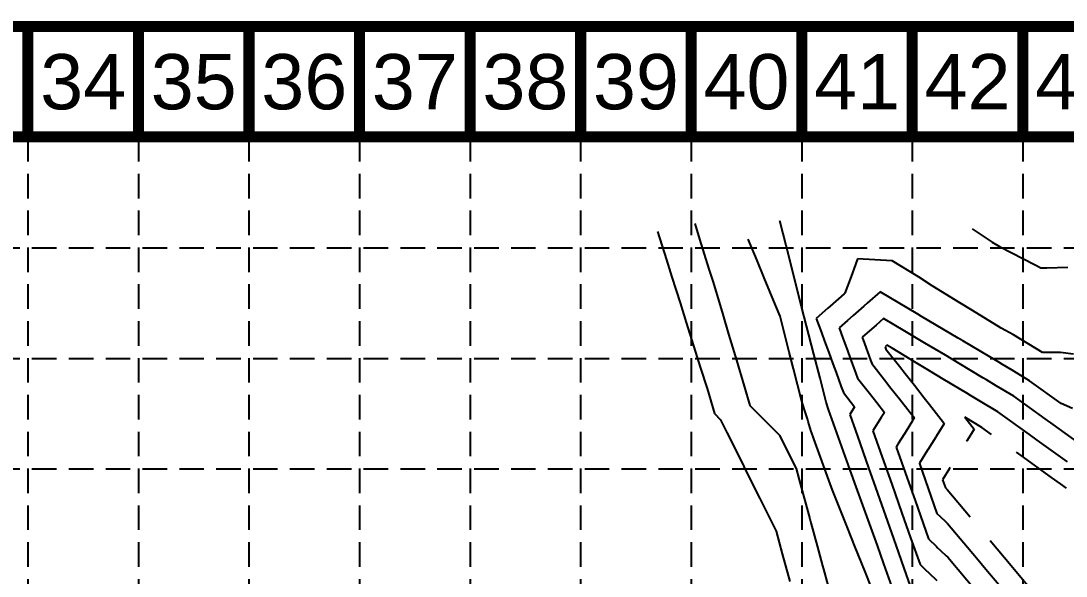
# Model space of a CAD drawing. Extents: x 5997 to 7440, y 5569 to 6471.
# Drawn here: x 6762.1 to 6974.8, y 6358 to 6471 of the extents above; entities that cross this region are included whole.
import ezdxf
from ezdxf.enums import TextEntityAlignment as Align

# ---------------------------------------------------------------- set-up
doc = ezdxf.new("R2010")
doc.units = 0
doc.header["$LTSCALE"] = 100
doc.header["$MEASUREMENT"] = 0
doc.linetypes.add('HIDDEN', pattern=[0.375, 0.25, -0.125])
doc.linetypes.add('HIDDEN2', pattern=[0.1875, 0.125, -0.0625])
for name, color, linetype in [('BASE', 7, 'CONTINUOUS'), ('G-XCONTOURS', 5, 'HIDDEN2'), ('G-XIDX_CONTOURS', 5, 'HIDDEN2'), ('GRID', 254, 'HIDDEN')]:
    doc.layers.add(name, color=color, linetype=linetype)
doc.styles.get("Standard").update_dxf_attribs({"font": 'ARIAL.TTF', "width": 0.9})

msp = doc.modelspace()

# ---------------------------------------------------------------- linework, layer by layer
at = {"layer": 'BASE', "const_width": 2.25}
for points in [[(5998.5, 5569.85), (7438.5, 5569.85), (7438.5, 6469.85), (5998.5, 6469.85)], [(6021, 5592.35), (7416, 5592.35), (7416, 6447.35), (6021, 6447.35)]]:
    msp.add_lwpolyline(points, close=True, dxfattribs=at)
for points in [[(6763.5, 6447.35), (6763.5, 6469.85)], [(6786, 6447.35), (6786, 6469.85)], [(6808.5, 6447.35), (6808.5, 6469.85)], [(6831, 6447.35), (6831, 6469.85)], [(6853.5, 6447.35), (6853.5, 6469.85)], [(6876, 6447.35), (6876, 6469.85)], [(6898.5, 6447.35), (6898.5, 6469.85)], [(6921, 6447.35), (6921, 6469.85)], [(6943.5, 6447.35), (6943.5, 6469.85)], [(6966, 6447.35), (6966, 6469.85)]]:
    msp.add_lwpolyline(points, dxfattribs=at)
at = {"layer": 'G-XCONTOURS'}
for p, q in [((6899.21, 6429.71, 1024), (6900.21, 6426.54, 1024)), ((6900.21, 6426.54, 1024), (6902.12, 6420.44, 1024)), ((6911.91, 6422.19, 1024), (6910.12, 6426.53, 1024)), ((6913.36, 6418.69, 1024), (6911.91, 6422.19, 1024)), ((6932.36, 6422.53, 1026), (6931.95, 6421.42, 1026)), ((6939.39, 6422.15, 1026), (6932.36, 6422.53, 1026)), ((6944.77, 6418.85, 1026), (6939.39, 6422.15, 1026)), ((6902.12, 6420.44, 1024), (6902.96, 6417.79, 1024)), ((6931.95, 6421.42, 1026), (6931.04, 6418.96, 1026)), ((6915.66, 6413.11, 1024), (6913.36, 6418.69, 1024)), ((6931.04, 6418.96, 1026), (6929.76, 6415.52, 1026)), ((6947.53, 6417.03, 1026), (6944.77, 6418.85, 1026)), ((6902.96, 6417.79, 1024), (6904.93, 6411.19, 1024)), ((6936.97, 6415.81, 1027), (6934.33, 6413.5, 1027)), ((6944.6, 6411.29, 1027), (6936.97, 6415.81, 1027)), ((6953.18, 6413.57, 1026), (6947.53, 6417.03, 1026)), ((6929.64, 6415.41, 1026), (6926.8, 6412.92, 1026)), ((6929.66, 6415.43, 1026), (6929.64, 6415.41, 1026)), ((6929.76, 6415.52, 1026), (6929.66, 6415.43, 1026)), ((6916.6, 6410.84, 1024), (6915.66, 6413.11, 1024)), ((6926.31, 6412.5, 1026), (6923.94, 6410.42, 1026)), ((6926.8, 6412.92, 1026), (6926.31, 6412.5, 1026)), ((6933.65, 6412.9, 1027), (6931.48, 6410.99, 1027)), ((6934.33, 6413.5, 1027), (6933.65, 6412.9, 1027)), ((6955.76, 6411.99, 1026), (6953.18, 6413.57, 1026)), ((6961.59, 6408.43, 1026), (6955.76, 6411.99, 1026)), ((6904.93, 6411.19, 1024), (6906.12, 6407.21, 1024)), ((6918.47, 6403.52, 1024), (6916.6, 6410.84, 1024)), ((6923.94, 6410.42, 1026), (6925, 6407.52, 1026)), ((6930.32, 6409.98, 1027), (6928.62, 6408.49, 1027)), ((6931.48, 6410.99, 1027), (6930.32, 6409.98, 1027)), ((6937.66, 6410.38, 1028), (6936.15, 6409.06, 1028)), ((6942.01, 6407.8, 1028), (6937.66, 6410.38, 1028)), ((6945.38, 6410.82, 1027), (6944.6, 6411.29, 1027)), ((6952.85, 6406.39, 1027), (6945.38, 6410.82, 1027)), ((6925, 6407.52, 1026), (6925.64, 6405.78, 1026)), ((6928.62, 6408.49, 1027), (6929.38, 6406.4, 1027)), ((6934.33, 6407.47, 1028), (6933.3, 6406.56, 1028)), ((6936.15, 6409.06, 1028), (6934.33, 6407.47, 1028)), ((6946.07, 6405.39, 1028), (6942.01, 6407.8, 1028)), ((6964.12, 6407.04, 1026), (6961.59, 6408.43, 1026)), ((6906.12, 6407.21, 1024), (6907.69, 6401.93, 1024)), ((6925.64, 6405.78, 1026), (6926.49, 6403.45, 1026)), ((6929.38, 6406.4, 1027), (6930.32, 6403.85, 1027)), ((6933.3, 6406.56, 1028), (6933.76, 6405.29, 1028)), ((6933.76, 6405.29, 1028), (6935, 6401.92, 1028)), ((6950.26, 6402.9, 1028), (6946.07, 6405.39, 1028)), ((6953.8, 6405.83, 1027), (6952.85, 6406.39, 1027)), ((6961.11, 6401.49, 1027), (6953.8, 6405.83, 1027)), ((6969.99, 6403.44, 1026), (6964.12, 6407.04, 1026)), ((6919.33, 6400.17, 1024), (6918.47, 6403.52, 1024)), ((6926.49, 6403.45, 1026), (6927.34, 6401.14, 1026)), ((6930.32, 6403.85, 1027), (6930.87, 6402.33, 1027)), ((6938.34, 6404.95, 1029), (6937.97, 6404.63, 1029)), ((6937.97, 6404.63, 1029), (6938.14, 6404.17, 1029)), ((6938.14, 6404.17, 1029), (6940.89, 6400.67, 1029)), ((6939.41, 6404.32, 1029), (6938.34, 6404.95, 1029)), ((6944.26, 6401.4, 1029), (6939.41, 6404.32, 1029)), ((6973.69, 6403.46, 1026), (6969.99, 6403.44, 1026)), ((6976.29, 6403.11, 1026), (6973.69, 6403.46, 1026)), ((6907.69, 6401.93, 1024), (6909.28, 6396.61, 1024)), ((6927.34, 6401.14, 1026), (6927.98, 6399.38, 1026)), ((6930.87, 6402.33, 1027), (6932.02, 6399.2, 1027)), ((6935, 6401.92, 1028), (6935.25, 6401.22, 1028)), ((6935.25, 6401.22, 1028), (6937.84, 6397.92, 1028)), ((6947.01, 6399.75, 1029), (6944.26, 6401.4, 1029)), ((6953.04, 6401.23, 1028), (6950.26, 6402.9, 1028)), ((6957.85, 6398.34, 1028), (6953.04, 6401.23, 1028)), ((6961.83, 6401.05, 1027), (6961.11, 6401.49, 1027)), ((6963.8, 6399.87, 1027), (6961.83, 6401.05, 1027)), ((6920.97, 6393.76, 1024), (6919.33, 6400.17, 1024)), ((6927.98, 6399.38, 1026), (6929.04, 6396.49, 1026)), ((6932.02, 6399.2, 1027), (6932.36, 6398.27, 1027)), ((6940.89, 6400.67, 1029), (6942.04, 6399.19, 1029)), ((6942.04, 6399.19, 1029), (6943.93, 6396.79, 1029)), ((6949.81, 6398.07, 1029), (6947.01, 6399.75, 1029)), ((6967.38, 6397.72, 1027), (6963.8, 6399.87, 1027)), ((6909.28, 6396.61, 1024), (6910.45, 6392.68, 1024)), ((6932.36, 6398.27, 1027), (6934.79, 6395.17, 1027)), ((6937.84, 6397.92, 1028), (6939.15, 6396.24, 1028)), ((6943.93, 6396.79, 1029), (6945.94, 6394.21, 1029)), ((6954.6, 6395.18, 1029), (6949.81, 6398.07, 1029)), ((6958.59, 6397.89, 1028), (6957.85, 6398.34, 1028)), ((6960.6, 6396.68, 1028), (6958.59, 6397.89, 1028)), ((6964.14, 6394.55, 1028), (6960.6, 6396.68, 1028)), ((6973.77, 6393.12, 1027), (6967.38, 6397.72, 1027)), ((6929.04, 6396.49, 1026), (6929.47, 6395.31, 1026)), ((6929.47, 6395.31, 1026), (6931.74, 6392.42, 1026)), ((6934.79, 6395.17, 1027), (6936.26, 6393.29, 1027)), ((6939.15, 6396.24, 1028), (6940.88, 6394.04, 1028)), ((6955.35, 6394.73, 1029), (6954.6, 6395.18, 1029)), ((6957.41, 6393.49, 1029), (6955.35, 6394.73, 1029)), ((6970.55, 6389.95, 1028), (6964.14, 6394.55, 1028)), ((6910.45, 6392.68, 1024), (6911.4, 6391.73, 1024)), ((6921.31, 6392.67, 1024), (6920.97, 6393.76, 1024)), ((6921.64, 6391.59, 1024), (6921.31, 6392.67, 1024)), ((6931.74, 6392.42, 1026), (6930.77, 6390.87, 1026)), ((6936.26, 6393.29, 1027), (6937.83, 6391.29, 1027)), ((6940.88, 6394.04, 1028), (6943.06, 6391.26, 1028)), ((6945.94, 6394.21, 1029), (6946.97, 6392.91, 1029)), ((6946.97, 6392.91, 1029), (6949.85, 6389.23, 1029)), ((6960.9, 6391.39, 1029), (6957.41, 6393.49, 1029)), ((6976.1, 6392.1, 1027), (6973.77, 6393.12, 1027)), ((6911.4, 6391.73, 1024), (6912.47, 6390.66, 1024)), ((6912.47, 6390.66, 1024), (6913.95, 6389.17, 1024)), ((6922.15, 6389.95, 1024), (6921.64, 6391.59, 1024)), ((6930.77, 6390.87, 1026), (6932.32, 6386.46, 1026)), ((6937.16, 6390.21, 1027), (6936.15, 6388.6, 1027)), ((6937.83, 6391.29, 1027), (6937.16, 6390.21, 1027)), ((6943.06, 6391.26, 1028), (6943.92, 6390.16, 1028)), ((6967.32, 6386.77, 1029), (6960.9, 6391.39, 1029)), ((6913.95, 6389.17, 1024), (6914.49, 6388.63, 1024)), ((6914.49, 6388.63, 1024), (6916.49, 6386.61, 1024)), ((6922.32, 6389.43, 1024), (6922.15, 6389.95, 1024)), ((6922.95, 6387.4, 1024), (6922.32, 6389.43, 1024)), ((6936.15, 6388.6, 1027), (6935.49, 6387.55, 1027)), ((6943.55, 6389.56, 1028), (6942.25, 6387.47, 1028)), ((6943.92, 6390.16, 1028), (6943.55, 6389.56, 1028)), ((6949.94, 6388.91, 1029), (6948.34, 6386.34, 1029)), ((6949.85, 6389.23, 1029), (6950.01, 6389.02, 1029)), ((6950.01, 6389.02, 1029), (6949.94, 6388.91, 1029)), ((6972.14, 6388.81, 1028), (6970.55, 6389.95, 1028)), ((6978.28, 6384.39, 1028), (6972.14, 6388.81, 1028)), ((6916.49, 6386.61, 1024), (6916.51, 6386.57, 1024)), ((6916.51, 6386.57, 1024), (6916.57, 6386.47, 1024)), ((6916.57, 6386.47, 1024), (6919.85, 6379.88, 1024)), ((6922.99, 6387.27, 1024), (6922.95, 6387.4, 1024)), ((6923, 6387.23, 1024), (6922.99, 6387.27, 1024)), ((6923.49, 6385.88, 1024), (6923, 6387.23, 1024)), ((6932.32, 6386.46, 1026), (6934.6, 6379.98, 1026)), ((6935.49, 6387.55, 1027), (6937.72, 6381.21, 1027)), ((6941.88, 6386.89, 1028), (6940.57, 6384.78, 1028)), ((6942.25, 6387.47, 1028), (6941.88, 6386.89, 1028)), ((6948.27, 6386.24, 1029), (6946.66, 6383.65, 1029)), ((6948.34, 6386.34, 1029), (6948.27, 6386.24, 1029)), ((6968.9, 6385.64, 1029), (6967.32, 6386.77, 1029)), ((6926.77, 6376.76, 1024), (6923.49, 6385.88, 1024)), ((6940.57, 6384.78, 1028), (6940.22, 6384.22, 1028)), ((6940.22, 6384.22, 1028), (6943.12, 6375.97, 1028)), ((6975.06, 6381.21, 1029), (6968.9, 6385.64, 1029)), ((6946.61, 6383.57, 1029), (6944.98, 6380.97, 1029)), ((6946.66, 6383.65, 1029), (6946.61, 6383.57, 1029)), ((6919.85, 6379.88, 1024), (6920.48, 6377.55, 1024)), ((6934.6, 6379.98, 1026), (6936, 6376.02, 1026)), ((6937.72, 6381.21, 1027), (6939.33, 6376.65, 1027)), ((6944.98, 6380.97, 1029), (6944.94, 6380.9, 1029)), ((6944.94, 6380.9, 1029), (6948.52, 6370.72, 1029)), ((6920.48, 6377.55, 1024), (6922.63, 6369.62, 1024)), ((6927.23, 6375.47, 1024), (6926.77, 6376.76, 1024)), ((6930.37, 6367.64, 1024), (6927.23, 6375.47, 1024)), ((6936, 6376.02, 1026), (6938.44, 6369.09, 1026)), ((6939.33, 6376.65, 1027), (6941.4, 6370.77, 1027)), ((6943.12, 6375.97, 1028), (6944.05, 6373.33, 1028)), ((6944.05, 6373.33, 1028), (6946.8, 6365.53, 1028)), ((6922.63, 6369.62, 1024), (6922.85, 6368.8, 1024)), ((6938.44, 6369.09, 1026), (6939.67, 6365.58, 1026)), ((6941.4, 6370.77, 1027), (6943.16, 6365.76, 1027)), ((6948.52, 6370.72, 1029), (6949.08, 6370.18, 1029)), ((6949.08, 6370.18, 1029), (6950.32, 6368.99, 1029)), ((6950.32, 6368.99, 1029), (6950.65, 6368.68, 1029)), ((6922.85, 6368.8, 1024), (6924.13, 6364.11, 1024)), ((6931.76, 6364.17, 1024), (6930.37, 6367.64, 1024)), ((6950.65, 6368.68, 1029), (6956.55, 6361.66, 1029)), ((6939.67, 6365.58, 1026), (6942.27, 6358.19, 1026)), ((6943.16, 6365.76, 1027), (6945.07, 6360.33, 1027)), ((6946.8, 6365.53, 1028), (6948.43, 6363.96, 1028)), ((6924.13, 6364.11, 1024), (6925.23, 6360.06, 1024)), ((6933.95, 6358.7, 1024), (6931.76, 6364.17, 1024)), ((6948.43, 6363.96, 1028), (6948.59, 6363.8, 1028)), ((6948.59, 6363.8, 1028), (6949.23, 6363.19, 1028)), ((6949.23, 6363.19, 1028), (6950.39, 6362.07, 1028)), ((6950.39, 6362.07, 1028), (6950.7, 6361.78, 1028)), ((6950.7, 6361.78, 1028), (6956.68, 6354.67, 1028)), ((6956.55, 6361.66, 1029), (6958.49, 6359.36, 1029)), ((6925.23, 6360.06, 1024), (6925.42, 6359.35, 1024)), ((6925.42, 6359.35, 1024), (6927.6, 6351.31, 1024)), ((6936.29, 6352.86, 1024), (6933.95, 6358.7, 1024)), ((6945.07, 6360.33, 1027), (6946.2, 6359.25, 1027)), ((6946.2, 6359.25, 1027), (6946.87, 6358.61, 1027)), ((6946.87, 6358.61, 1027), (6948.48, 6357.06, 1027)), ((6958.49, 6359.36, 1029), (6963.76, 6353.09, 1029)), ((6942.27, 6358.19, 1026), (6943.34, 6355.14, 1026))]:
    msp.add_line(p, q, dxfattribs=at)
at = {"layer": 'G-XIDX_CONTOURS'}
for p, q in [((6918.48, 6422.63, 1025), (6916.53, 6430.25, 1025)), ((6955.66, 6428.64, 1025), (6959.75, 6425.95, 1025)), ((6891.67, 6428.09, 1025), (6893.48, 6422.33, 1025)), ((6959.75, 6425.95, 1025), (6961.26, 6425.03, 1025)), ((6961.26, 6425.03, 1025), (6968.53, 6421.31, 1025)), ((6893.48, 6422.33, 1025), (6894.59, 6418.82, 1025)), ((6919.26, 6419.58, 1025), (6918.48, 6422.63, 1025)), ((6968.53, 6421.31, 1025), (6969.65, 6420.7, 1025)), ((6969.65, 6420.7, 1025), (6970.88, 6420.71, 1025)), ((6970.88, 6420.71, 1025), (6975.15, 6420.86, 1025)), ((6894.59, 6418.82, 1025), (6896.23, 6413.59, 1025)), ((6920.97, 6412.87, 1025), (6919.26, 6419.58, 1025)), ((6896.23, 6413.59, 1025), (6897.5, 6409.55, 1025)), ((6921.99, 6408.91, 1025), (6920.97, 6412.87, 1025)), ((6897.5, 6409.55, 1025), (6898.98, 6404.85, 1025)), ((6923.47, 6403.11, 1025), (6921.99, 6408.91, 1025)), ((6898.98, 6404.85, 1025), (6900.42, 6400.28, 1025)), ((6924.72, 6398.23, 1025), (6923.47, 6403.11, 1025)), ((6900.42, 6400.28, 1025), (6901.73, 6396.11, 1025)), ((6925.97, 6393.34, 1025), (6924.72, 6398.23, 1025)), ((6901.73, 6396.11, 1025), (6903.25, 6391.02, 1025)), ((6926.43, 6391.87, 1025), (6925.97, 6393.34, 1025)), ((6903.25, 6391.02, 1025), (6904.47, 6389.79, 1025)), ((6927.8, 6388.06, 1025), (6926.43, 6391.87, 1025)), ((6904.47, 6389.79, 1025), (6905.78, 6387.16, 1025)), ((6905.78, 6387.16, 1025), (6909.05, 6380.61, 1025)), ((6930.19, 6381.4, 1025), (6927.8, 6388.06, 1025)), ((6909.05, 6380.61, 1025), (6909.12, 6380.47, 1025)), ((6909.12, 6380.47, 1025), (6909.31, 6380.09, 1025)), ((6909.31, 6380.09, 1025), (6912.45, 6373.78, 1025)), ((6932.09, 6376.11, 1025), (6930.19, 6381.4, 1025)), ((6933.95, 6370.93, 1025), (6932.09, 6376.11, 1025)), ((6912.45, 6373.78, 1025), (6913.62, 6371.43, 1025)), ((6913.62, 6371.43, 1025), (6915.79, 6367.09, 1025)), ((6936.39, 6364.16, 1025), (6933.95, 6370.93, 1025)), ((6915.79, 6367.09, 1025), (6917.04, 6362.48, 1025)), ((6937.72, 6360.46, 1025), (6936.39, 6364.16, 1025)), ((6917.04, 6362.48, 1025), (6918.57, 6356.82, 1025)), ((6940.68, 6352.22, 1025), (6937.72, 6360.46, 1025))]:
    msp.add_line(p, q, dxfattribs=at)
at = {"layer": 'G-XIDX_CONTOURS', "elevation": 1030, "flags": 128}
msp.add_lwpolyline([(7048.15, 6406.87), (7047.13, 6405.62), (7044.92, 6402.9), (7037.14, 6393.36), (7036.32, 6392.35), (7031.26, 6386.14), (7027.73, 6381.81), (7027.14, 6381.19), (7019.66, 6373.37), (7016.77, 6370.34), (7010.44, 6369.15), (7009.58, 6368.99), (7007.28, 6368.56), (7002.39, 6367.64), (7000.56, 6367.29), (6995.2, 6366.28), (6990.69, 6365.43), (6987.3, 6366.92), (6981.64, 6370.99), (6979.57, 6372.48), (6973.65, 6376.73), (6971.83, 6378.04), (6965.66, 6382.48), (6964.1, 6383.6), (6957.66, 6388.23), (6954.21, 6390.31), (6956.1, 6387.89), (6954.66, 6385.59), (6954.43, 6385.21), (6953, 6382.92), (6952.75, 6382.52), (6951.33, 6380.25), (6951.07, 6379.84), (6949.66, 6377.58), (6950.25, 6375.92), (6950.6, 6375.58), (6956.41, 6368.66), (6958.44, 6366.26), (6963.63, 6360.09), (6966.28, 6356.93), (6970.84, 6351.51), (6974.12, 6347.61), (6978.05, 6342.93), (6978.36, 6338.22), (6978.99, 6334.18), (6979.18, 6333.12), (6979.47, 6332.11), (6980.3, 6328.55), (6981.13, 6323.95), (6981.17, 6323.75), (6981.19, 6323.52), (6981.02, 6319.97)], dxfattribs=at)
at = {"layer": 'GRID', "color": 253, "linetype": 'HIDDEN', "ltscale": 0.2}
for p, q in [((6763.5, 6447.35), (6763.5, 5659.76)), ((6786, 6447.35), (6786, 5659.76)), ((6808.5, 6447.35), (6808.5, 5659.76)), ((6831, 6447.35), (6831, 5659.76)), ((6853.5, 6447.35), (6853.5, 5659.76)), ((6876, 6447.35), (6876, 5659.76)), ((6898.5, 6447.35), (6898.5, 5659.76)), ((6921, 6447.35), (6921, 5659.76)), ((6943.5, 6447.35), (6943.5, 5659.76)), ((6966, 6447.35), (6966, 5659.76)), ((6021.83, 6424.78), (7416.83, 6424.78)), ((6021.83, 6402.28), (7416.83, 6402.28)), ((6021.83, 6379.78), (7416.83, 6379.78))]:
    msp.add_line(p, q, dxfattribs=at)

# ---------------------------------------------------------------- texts
at = {"layer": 'BASE'}
for s, p in [('34', (6774.75, 6458.6)), ('35', (6797.25, 6458.6)), ('36', (6819.75, 6458.6)), ('37', (6842.25, 6458.6)), ('38', (6864.75, 6458.6)), ('39', (6887.25, 6458.6)), ('40', (6909.75, 6458.6)), ('41', (6932.25, 6458.6)), ('42', (6954.75, 6458.6)), ('43', (6977.25, 6458.6))]:
    msp.add_text(s, height=11.25, dxfattribs=at).set_placement(p, align=Align.MIDDLE_CENTER)

doc.saveas('drawing.dxf')
